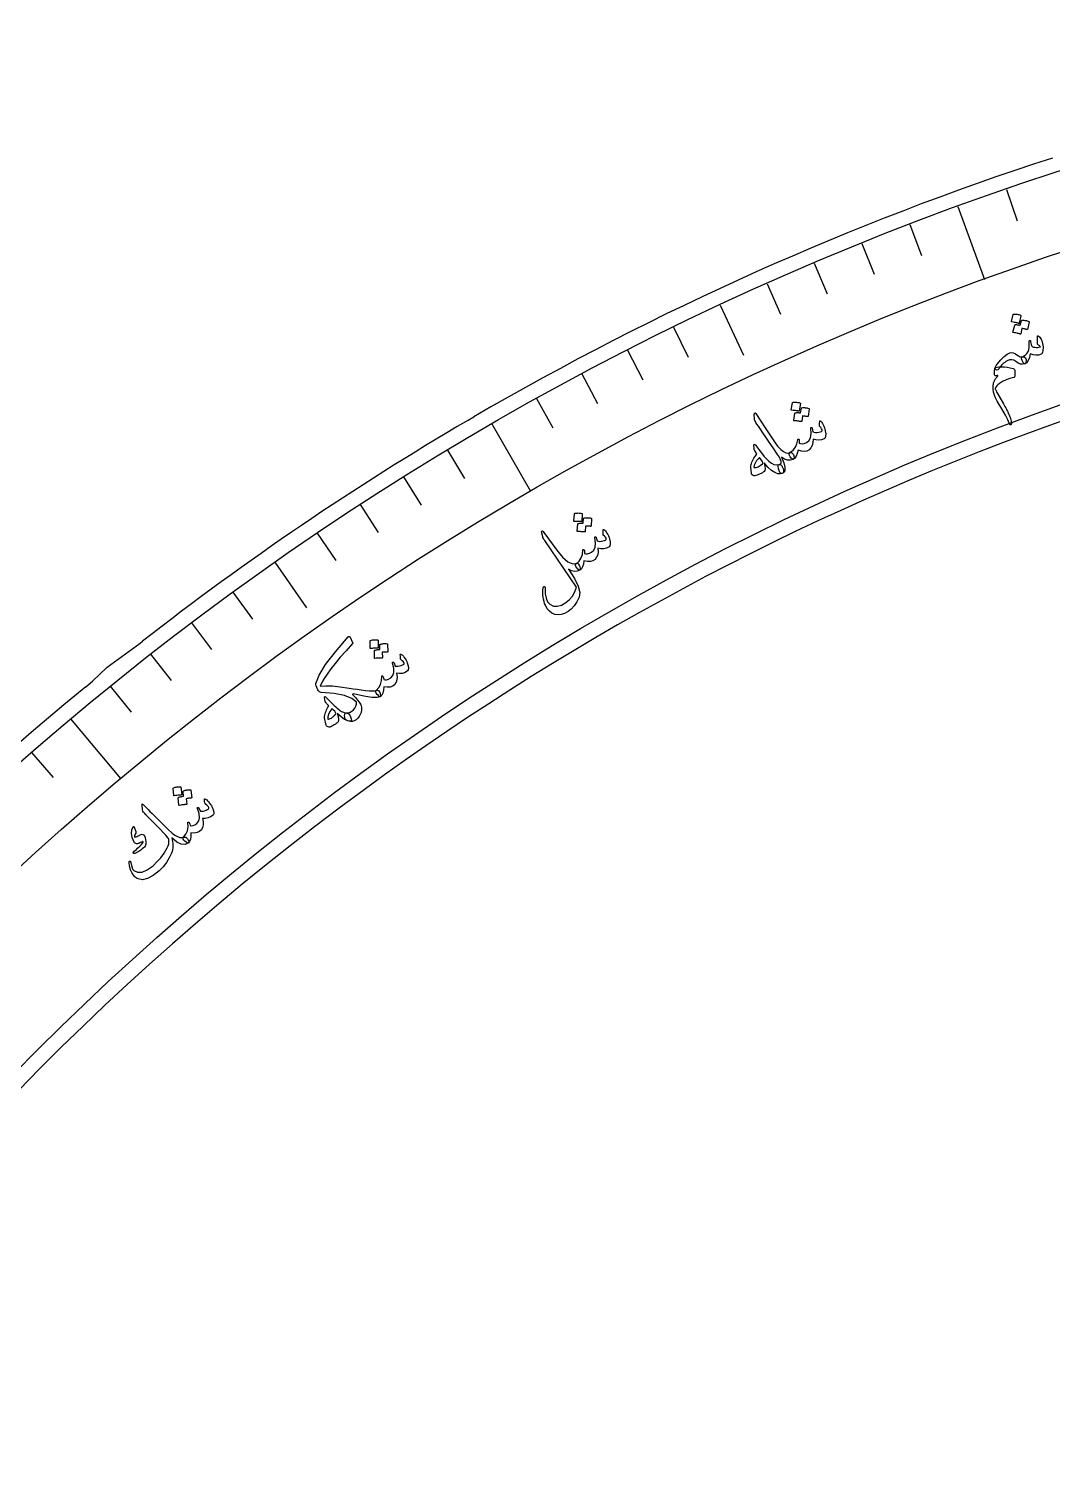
# Model space of a CAD drawing. Header units: millimetres. Extents: x -86 to 86, y -85 to 109.
# Drawn here: x -55.56 to -26.22, y 43.62 to 84.57 of the extents above; entities that cross this region are included whole.
import ezdxf

# ---------------------------------------------------------------- set-up
doc = ezdxf.new("R2010")
doc.units = ezdxf.units.MM
for name, color, linetype in [('CUT_INNER', 6, 'Continuous'), ('CUT_OUTER', 1, 'Continuous'), ('ENGRAVE', 7, 'Continuous'), ('ENGRAVE_FINE', 8, 'Continuous'), ('TEXT', 5, 'Continuous')]:
    doc.layers.add(name, color=color, linetype=linetype)

msp = doc.modelspace()

# ---------------------------------------------------------------- linework, layer by layer
at = {"layer": 'CUT_INNER'}
for centre, radius, start, end in [((0, 0), 77.775, 126.210938, 87.539062), ((-0.002, 0.0038), 77.7708, 92.264569, 126.211408)]:
    msp.add_arc(centre, radius, start, end, dxfattribs=at)
at = {"layer": 'CUT_OUTER'}
for points in [[(-42.9693, 73.3388), (-42.9643, 73.3427)], [(-42.9577, 73.3456), (-42.8008, 73.4377)], [(-53.9234, 65.7059), (-53.7322, 65.8619), (-53.3182, 66.2583), (-53.3105, 66.2647), (-52.3675, 66.9523), (-52.2947, 67.0094)]]:
    msp.add_lwpolyline(points, dxfattribs=at)
for centre, radius, start, end in [((-0.0055, 0.0106), 84.9881, 107.962468, 120.234794), ((-0.051, 0.0701), 84.9134, 120.360328, 127.970723), ((-42.9573, 73.3358), 0.00978, 92.27502, 135.36418), ((0, 0), 85, 129.375, 138.164062)]:
    msp.add_arc(centre, radius, start, end, dxfattribs=at)
at = {"layer": 'ENGRAVE'}
for points in [[(-28.9234, 79.4665), (-28.1623, 77.3754)], [(-35.7393, 76.6433), (-35.0676, 75.2027)], [(-42.2833, 73.2367), (-41.1706, 71.3096)], [(-48.5054, 69.2728), (-47.5937, 67.9708)], [(-54.3583, 64.7817), (-52.9279, 63.077)]]:
    msp.add_lwpolyline(points, dxfattribs=at)
for radius in [84.5665, 82.3412, 78.2085]:
    msp.add_circle((0, 0), radius, dxfattribs=at)
at = {"layer": 'ENGRAVE_FINE'}
for points in [[(-27.5322, 79.9592), (-27.2217, 79.0575)], [(-30.3059, 78.9496), (-29.9641, 78.0593)], [(-31.6792, 78.4087), (-31.3219, 77.5244)], [(-33.0428, 77.8439), (-32.6701, 76.966)], [(-34.3963, 77.2553), (-34.0084, 76.3841)], [(-37.0715, 76.0079), (-36.6534, 75.1507)], [(-38.3924, 75.3493), (-37.9594, 74.4996)], [(-39.7016, 74.6678), (-39.2538, 73.8257)], [(-40.9987, 73.9635), (-40.5363, 73.1294)], [(-43.555, 72.4876), (-43.0638, 71.6702)], [(-44.8134, 71.7165), (-44.308, 70.9077)], [(-46.0582, 70.9234), (-45.5388, 70.1236)], [(-47.289, 70.1088), (-46.7557, 69.3182)], [(-49.7069, 68.4157), (-49.1464, 67.6442)], [(-50.8934, 67.5378), (-50.3194, 66.7762)], [(-52.0643, 66.6393), (-51.4772, 65.8878)], [(-53.2194, 65.7205), (-52.6192, 64.9793)], [(-55.4806, 63.8231), (-54.8549, 63.1034)]]:
    msp.add_lwpolyline(points, dxfattribs=at)
at = {"layer": 'TEXT'}
for points in [[(-27.3388, 76.376), (-27.3369, 76.3798), (-27.3336, 76.3829), (-27.3287, 76.3852), (-27.3222, 76.3869), (-27.297, 76.3866), (-27.2721, 76.3853), (-27.2477, 76.3828), (-27.2237, 76.3792), (-27.1999, 76.3744), (-27.1761, 76.3684), (-27.1523, 76.3611), (-27.1286, 76.3525), (-27.1221, 76.3486), (-27.118, 76.3442), (-27.1163, 76.3393), (-27.1169, 76.3339), (-27.1649, 76.1251), (-27.1678, 76.1206), (-27.1727, 76.1185), (-27.1798, 76.1188), (-27.1891, 76.1215), (-27.197, 76.1237), (-27.2095, 76.1268), (-27.2264, 76.1309), (-27.2477, 76.1358), (-27.2739, 76.1416), (-27.305, 76.1481), (-27.3413, 76.1554), (-27.3825, 76.1633), (-27.3883, 76.165), (-27.3917, 76.1675), (-27.3929, 76.1709), (-27.3919, 76.1751)], [(-27.0995, 76.1988), (-27.0977, 76.2026), (-27.0943, 76.2057), (-27.0894, 76.2081), (-27.083, 76.2097), (-27.0578, 76.2094), (-27.033, 76.2079), (-27.0087, 76.2054), (-26.9847, 76.2017), (-26.961, 76.1969), (-26.9373, 76.1908), (-26.9136, 76.1834), (-26.8899, 76.1747), (-26.8848, 76.1713), (-26.8815, 76.167), (-26.8801, 76.1616), (-26.8806, 76.1553), (-26.9286, 75.9467), (-26.9308, 75.9434), (-26.9351, 75.9419), (-26.9417, 75.942), (-26.9505, 75.944), (-26.9563, 75.9454), (-26.9654, 75.9475), (-26.9777, 75.9504), (-26.9934, 75.954), (-27.0122, 75.9581), (-27.0343, 75.9628), (-27.0595, 75.9678), (-27.0879, 75.9733), (-27.1219, 75.8198), (-27.1248, 75.8153), (-27.1297, 75.8132), (-27.1368, 75.8135), (-27.146, 75.8162), (-27.154, 75.8184), (-27.1664, 75.8216), (-27.1832, 75.8256), (-27.2045, 75.8306), (-27.2306, 75.8364), (-27.2616, 75.8429), (-27.2978, 75.8502), (-27.3389, 75.8581), (-27.3436, 75.8602), (-27.3464, 75.863), (-27.3472, 75.8665), (-27.346, 75.8707), (-27.2935, 76.0715), (-27.2916, 76.0753), (-27.2883, 76.0784), (-27.2834, 76.0808), (-27.277, 76.0824), (-27.2592, 76.0823), (-27.2414, 76.0816), (-27.2235, 76.0805), (-27.2057, 76.0789), (-27.188, 76.0767), (-27.1704, 76.0736), (-27.153, 76.0696), (-27.1358, 76.0648)], [(-26.6446, 75.7445), (-26.6439, 75.7548), (-26.6409, 75.7609), (-26.6354, 75.7628), (-26.6275, 75.7606), (-26.5778, 75.7242), (-26.538, 75.6673), (-26.508, 75.5899), (-26.4879, 75.4921), (-26.484, 75.4483), (-26.4834, 75.4061), (-26.4863, 75.3656), (-26.4926, 75.3267), (-26.5018, 75.2912), (-26.5119, 75.2638), (-26.523, 75.2446), (-26.5351, 75.2336), (-26.6109, 75.209), (-26.6888, 75.2031), (-26.7691, 75.2159), (-26.8517, 75.2474), (-26.8735, 75.1369), (-26.9062, 75.0518), (-26.9498, 74.9921), (-27.0044, 74.9578), (-27.0139, 74.9576), (-27.0247, 74.9637), (-27.0369, 74.9759), (-27.0502, 74.9943), (-27.0827, 75.056), (-27.098, 75.1041), (-27.0961, 75.1384), (-27.0769, 75.1591), (-27.0216, 75.1905), (-26.9758, 75.2264), (-26.9394, 75.2667), (-26.9124, 75.3115), (-26.894, 75.3646), (-26.8834, 75.4298), (-26.8804, 75.507), (-26.8852, 75.5963), (-26.8844, 75.6075), (-26.8809, 75.6161), (-26.8746, 75.6223), (-26.8655, 75.626), (-26.8551, 75.6267), (-26.8473, 75.623), (-26.8421, 75.6149), (-26.8394, 75.6025), (-26.8328, 75.5542), (-26.8257, 75.5159), (-26.818, 75.4876), (-26.8098, 75.4692), (-26.7981, 75.4578), (-26.7795, 75.4478), (-26.7538, 75.4394), (-26.7211, 75.4326), (-26.6834, 75.4291), (-26.6447, 75.43), (-26.605, 75.4353), (-26.5644, 75.4451), (-26.5643, 75.4451), (-26.5639, 75.4453), (-26.5632, 75.4455), (-26.5622, 75.4458), (-26.5614, 75.4485), (-26.5627, 75.4526), (-26.566, 75.4582), (-26.5715, 75.4652), (-26.5803, 75.4741), (-26.5936, 75.4852), (-26.6115, 75.4984), (-26.634, 75.5138), (-26.638, 75.5167), (-26.6408, 75.5208), (-26.6426, 75.5263), (-26.6433, 75.5332)], [(-27.4375, 75.2762), (-27.3937, 75.2822), (-27.3404, 75.2717), (-27.2777, 75.2446), (-27.2055, 75.2011), (-27.1681, 75.1787), (-27.1354, 75.1639), (-27.1072, 75.1565), (-27.0836, 75.1566), (-27.0269, 75.1553), (-26.9897, 75.1285), (-26.9721, 75.0764), (-26.974, 74.999), (-26.9777, 74.9844), (-26.9851, 74.9723), (-26.9962, 74.9626), (-27.0111, 74.9554), (-27.0684, 74.9448), (-27.1291, 74.9532), (-27.1932, 74.9805), (-27.2609, 75.0268), (-27.32, 75.0633), (-27.3823, 75.0781), (-27.4478, 75.0711), (-27.5163, 75.0423), (-27.5503, 75.0223), (-27.5827, 75.0002), (-27.6136, 74.9762), (-27.6429, 74.9502), (-27.6704, 74.9223), (-27.6958, 74.8926), (-27.7192, 74.8612), (-27.7404, 74.828), (-27.7607, 74.8018), (-27.7817, 74.786), (-27.8034, 74.7808), (-27.8259, 74.7861), (-27.8467, 74.7975), (-27.8605, 74.8094), (-27.8671, 74.8216), (-27.8666, 74.8343), (-27.8594, 74.8519), (-27.845, 74.8766), (-27.8235, 74.9084), (-27.7948, 74.9473), (-27.6948, 75.0707), (-27.6018, 75.1667), (-27.516, 75.2352), (-27.4375, 75.2762)], [(-27.875, 74.6536), (-27.8749, 74.726), (-27.8722, 74.7815), (-27.867, 74.8202), (-27.8594, 74.8421), (-27.8399, 74.8557), (-27.803, 74.8656), (-27.7486, 74.8718), (-27.6768, 74.8743), (-27.5927, 74.8718), (-27.5091, 74.8627), (-27.426, 74.847), (-27.3434, 74.8246), (-27.3212, 74.8147), (-27.3052, 74.7994), (-27.2954, 74.7786), (-27.2918, 74.7524), (-27.2904, 74.7254), (-27.2895, 74.7013), (-27.2891, 74.6803), (-27.2891, 74.6623), (-27.2893, 74.6475), (-27.2895, 74.6361), (-27.2898, 74.6283), (-27.2901, 74.6239), (-27.293, 74.6031), (-27.2986, 74.5872), (-27.3071, 74.5764), (-27.3183, 74.5706), (-27.4371, 74.5388), (-27.5455, 74.499), (-27.6434, 74.4511), (-27.7308, 74.3953), (-27.7762, 74.36), (-27.8129, 74.3241), (-27.8409, 74.2876), (-27.8601, 74.2505), (-27.8589, 74.245), (-27.8553, 74.2361), (-27.8496, 74.2237), (-27.8416, 74.2079), (-27.8314, 74.1887), (-27.819, 74.166), (-27.8043, 74.1398), (-27.7874, 74.1102), (-27.6207, 73.8122), (-27.5969, 73.7707), (-27.5748, 73.7319), (-27.5545, 73.6958), (-27.536, 73.6624), (-27.5195, 73.6317), (-27.5051, 73.6038), (-27.4929, 73.5788), (-27.4828, 73.5566), (-27.4464, 73.4695), (-27.4192, 73.3882), (-27.4014, 73.3125), (-27.3927, 73.2426), (-27.3944, 73.2288), (-27.3985, 73.2183), (-27.405, 73.2109), (-27.414, 73.2067), (-27.4276, 73.2069), (-27.4396, 73.2156), (-27.4498, 73.2328), (-27.4582, 73.2587), (-27.4944, 73.3535), (-27.5626, 73.4906), (-27.6628, 73.6699), (-27.7954, 73.8913), (-27.8423, 73.9798), (-27.8772, 74.0638), (-27.9001, 74.1434), (-27.911, 74.2187), (-27.9126, 74.2539), (-27.913, 74.2875), (-27.9121, 74.3195), (-27.91, 74.3499), (-27.9066, 74.3785), (-27.9018, 74.4053), (-27.8957, 74.4302), (-27.8883, 74.4532), (-27.8784, 74.4755), (-27.8673, 74.4972), (-27.8549, 74.5185), (-27.8412, 74.5394), (-27.8263, 74.5598), (-27.8106, 74.5799), (-27.794, 74.5998), (-27.7764, 74.6193), (-27.7782, 74.6199), (-27.7806, 74.6203), (-27.7835, 74.6205), (-27.787, 74.6205), (-27.791, 74.6202), (-27.7955, 74.6198), (-27.8007, 74.6192), (-27.8063, 74.6183), (-27.8116, 74.6188), (-27.817, 74.6191), (-27.8225, 74.6192), (-27.8281, 74.6191), (-27.8338, 74.619), (-27.8396, 74.6189), (-27.8457, 74.6189), (-27.852, 74.6191), (-27.8622, 74.6218), (-27.8694, 74.6284), (-27.8737, 74.639), (-27.875, 74.6536)], [(-33.6654, 73.8453), (-33.6639, 73.8492), (-33.6608, 73.8526), (-33.6561, 73.8554), (-33.6498, 73.8576), (-33.6246, 73.8594), (-33.5997, 73.8601), (-33.5752, 73.8597), (-33.5509, 73.8582), (-33.5268, 73.8554), (-33.5026, 73.8514), (-33.4783, 73.8461), (-33.4539, 73.8395), (-33.4472, 73.8362), (-33.4427, 73.8322), (-33.4406, 73.8275), (-33.4407, 73.822), (-33.471, 73.6099), (-33.4735, 73.6051), (-33.4783, 73.6026), (-33.4854, 73.6023), (-33.4949, 73.6042), (-33.503, 73.6058), (-33.5156, 73.6079), (-33.5328, 73.6105), (-33.5545, 73.6136), (-33.5811, 73.6172), (-33.6127, 73.6211), (-33.6494, 73.6252), (-33.6912, 73.6296), (-33.697, 73.6309), (-33.7007, 73.6331), (-33.7022, 73.6364), (-33.7015, 73.6406)], [(-34.0707, 71.9662), (-34.0777, 72.0086), (-34.0772, 72.0408), (-34.0692, 72.0626), (-34.0537, 72.0742), (-34.0295, 72.0835), (-34.0112, 72.0936), (-33.9989, 72.1045), (-33.9925, 72.1162), (-33.9914, 72.1576), (-34.0076, 72.2122), (-34.0412, 72.28), (-34.0921, 72.361), (-34.2183, 72.5469), (-34.3306, 72.7124), (-34.4289, 72.8576), (-34.5133, 72.9824), (-34.5838, 73.0867), (-34.6405, 73.1707), (-34.6835, 73.2342), (-34.7126, 73.2773), (-34.7305, 73.3065), (-34.7437, 73.3316), (-34.7523, 73.3527), (-34.7564, 73.3696), (-34.7613, 73.5041), (-34.7549, 73.5385), (-34.7456, 73.5555), (-34.7335, 73.5552), (-34.7184, 73.5375), (-34.5765, 73.3162), (-34.4496, 73.1212), (-34.3376, 72.9525), (-34.2404, 72.8101), (-34.1582, 72.6939), (-34.0912, 72.6034), (-34.0394, 72.5389), (-34.0027, 72.5002), (-33.9275, 72.4436), (-33.8578, 72.4105), (-33.7937, 72.4011), (-33.7351, 72.4153), (-33.7165, 72.4196), (-33.6972, 72.4153), (-33.6772, 72.4025), (-33.6565, 72.3812), (-33.6411, 72.3596), (-33.6299, 72.3365), (-33.6228, 72.3118), (-33.6198, 72.2855), (-33.6211, 72.2619), (-33.6257, 72.2434), (-33.6336, 72.2299), (-33.6448, 72.2214), (-33.7255, 72.1979), (-33.8089, 72.2012), (-33.8952, 72.2313), (-33.9844, 72.2882), (-33.9137, 72.1241), (-33.8818, 71.9936), (-33.8888, 71.8967), (-33.9347, 71.8333), (-33.9498, 71.8239), (-33.964, 71.8181), (-33.9774, 71.8161), (-33.9899, 71.8177), (-34.004, 71.8237), (-34.0168, 71.8346), (-34.0283, 71.8503), (-34.0386, 71.871), (-34.0431, 71.8832), (-34.0475, 71.8953), (-34.0519, 71.9073), (-34.0562, 71.9192), (-34.0603, 71.9309), (-34.0641, 71.9427), (-34.0675, 71.9545), (-34.0707, 71.9662)], [(-32.8814, 73.3153), (-32.8781, 73.3207), (-32.872, 73.3221), (-32.8632, 73.3196), (-32.8516, 73.313), (-32.8365, 73.3), (-32.8201, 73.279), (-32.8024, 73.2501), (-32.7835, 73.2133), (-32.7636, 73.1708), (-32.7472, 73.128), (-32.7343, 73.0849), (-32.7248, 73.0416), (-32.7144, 72.9538), (-32.7163, 72.8865), (-32.7307, 72.8397), (-32.7575, 72.8133), (-32.8355, 72.7835), (-32.9148, 72.7716), (-32.9955, 72.7777), (-33.0775, 72.8017), (-33.0816, 72.7033), (-33.1012, 72.6191), (-33.1363, 72.5491), (-33.1868, 72.4932), (-33.25, 72.457), (-33.3245, 72.443), (-33.4102, 72.4513), (-33.5073, 72.4818), (-33.5299, 72.3854), (-33.5607, 72.3097), (-33.5997, 72.2547), (-33.6469, 72.2204), (-33.6601, 72.2215), (-33.6783, 72.2346), (-33.7015, 72.2599), (-33.7297, 72.2972), (-33.752, 72.3366), (-33.7607, 72.3693), (-33.7558, 72.3952), (-33.7373, 72.4143), (-33.6486, 72.483), (-33.582, 72.567), (-33.5375, 72.6667), (-33.5151, 72.7819), (-33.5139, 72.7882), (-33.5118, 72.7932), (-33.5088, 72.797), (-33.5049, 72.7996), (-33.4995, 72.8015), (-33.4942, 72.802), (-33.4889, 72.8011), (-33.4837, 72.799), (-33.4763, 72.7883), (-33.472, 72.7664), (-33.4706, 72.7333), (-33.4723, 72.689), (-33.4357, 72.6723), (-33.3893, 72.669), (-33.333, 72.679), (-33.2668, 72.7023), (-33.1953, 72.7551), (-33.1507, 72.8408), (-33.1331, 72.9597), (-33.1424, 73.1116), (-33.143, 73.1193), (-33.1422, 73.1254), (-33.1399, 73.1298), (-33.1363, 73.1326), (-33.1299, 73.1349), (-33.1239, 73.1356), (-33.1182, 73.1349), (-33.1128, 73.1328), (-33.1077, 73.1286), (-33.1036, 73.1239), (-33.1006, 73.1188), (-33.0987, 73.1131), (-33.0792, 73.0123), (-33.0437, 73.0013), (-33.0043, 72.9954), (-32.961, 72.9944), (-32.9137, 72.9984), (-32.8699, 73.0069), (-32.8387, 73.0185), (-32.8204, 73.0331), (-32.8148, 73.0508), (-32.8198, 73.0716), (-32.8341, 73.0981), (-32.8578, 73.1301), (-32.8909, 73.1678), (-32.8941, 73.1811), (-32.8936, 73.2102), (-32.8894, 73.2549), (-32.8814, 73.3153)], [(-33.412, 73.6889), (-33.4105, 73.6928), (-33.4074, 73.6962), (-33.4028, 73.6989), (-33.3965, 73.7011), (-33.3714, 73.7029), (-33.3465, 73.7035), (-33.322, 73.703), (-33.2978, 73.7014), (-33.2738, 73.6986), (-33.2496, 73.6945), (-33.2254, 73.6891), (-33.2011, 73.6825), (-33.1957, 73.6795), (-33.192, 73.6755), (-33.1902, 73.6703), (-33.1901, 73.6639), (-33.2206, 73.452), (-33.2225, 73.4485), (-33.2267, 73.4466), (-33.2332, 73.4462), (-33.2421, 73.4474), (-33.2481, 73.4483), (-33.2573, 73.4497), (-33.2698, 73.4515), (-33.2857, 73.4538), (-33.3049, 73.4564), (-33.3272, 73.4591), (-33.3528, 73.462), (-33.3816, 73.4651), (-33.4026, 73.3093), (-33.4051, 73.3046), (-33.4099, 73.3021), (-33.417, 73.3018), (-33.4264, 73.3037), (-33.4345, 73.3052), (-33.4471, 73.3073), (-33.4642, 73.3099), (-33.4859, 73.3131), (-33.5123, 73.3167), (-33.5439, 73.3206), (-33.5805, 73.3247), (-33.6222, 73.3292), (-33.627, 73.3309), (-33.63, 73.3334), (-33.6311, 73.3368), (-33.6303, 73.3411), (-33.5947, 73.5457), (-33.5932, 73.5496), (-33.5901, 73.553), (-33.5855, 73.5557), (-33.5792, 73.5579), (-33.5615, 73.5593), (-33.5436, 73.5601), (-33.5258, 73.5605), (-33.5079, 73.5604), (-33.49, 73.5597), (-33.4722, 73.5581), (-33.4545, 73.5556), (-33.4369, 73.5522)], [(-34.3455, 72.17), (-34.2718, 72.1094), (-34.1986, 72.0733), (-34.1259, 72.0616), (-34.0537, 72.0742), (-34.0335, 72.0768), (-34.0136, 72.0708), (-33.9937, 72.0562), (-33.9741, 72.0329), (-33.9656, 72.0197), (-33.9575, 72.0059), (-33.9498, 71.9917), (-33.9425, 71.9769), (-33.9359, 71.9616), (-33.9304, 71.9458), (-33.926, 71.9295), (-33.9226, 71.9126), (-33.9189, 71.8841), (-33.9194, 71.8616), (-33.9239, 71.845), (-33.9326, 71.8343), (-33.9681, 71.8175), (-34.0054, 71.8078), (-34.0444, 71.8051), (-34.0851, 71.8094), (-34.1761, 71.8434), (-34.271, 71.906), (-34.3699, 71.9972), (-34.4728, 72.1172), (-34.4547, 72.0257), (-34.45, 71.9542), (-34.4587, 71.9025), (-34.4809, 71.8708), (-34.4959, 71.86), (-34.5121, 71.8492), (-34.5295, 71.8385), (-34.5482, 71.8279), (-34.5681, 71.8174), (-34.5895, 71.8067), (-34.6123, 71.7961), (-34.6366, 71.7853), (-34.6819, 71.7671), (-34.7179, 71.7553), (-34.7446, 71.75), (-34.7619, 71.7512), (-34.7952, 71.7631), (-34.8199, 71.7799), (-34.8361, 71.8014), (-34.8438, 71.8277), (-34.8535, 71.9168), (-34.8584, 71.9871), (-34.8584, 72.0385), (-34.8536, 72.0712), (-34.8427, 72.1066), (-34.8288, 72.1426), (-34.8119, 72.1795), (-34.7921, 72.2171), (-34.7693, 72.2554), (-34.7435, 72.2945), (-34.7148, 72.3344), (-34.6831, 72.375), (-34.7371, 72.4545), (-34.743, 72.4644), (-34.7485, 72.4735), (-34.7534, 72.4818), (-34.7578, 72.4894), (-34.7614, 72.4964), (-34.7639, 72.5029), (-34.7654, 72.509), (-34.7659, 72.5145), (-34.7711, 72.6359), (-34.7687, 72.6535), (-34.7594, 72.6573), (-34.7432, 72.6473), (-34.7201, 72.6234), (-34.6724, 72.5557), (-34.6248, 72.4911), (-34.5773, 72.4299), (-34.5299, 72.3718), (-34.4828, 72.3169), (-34.4364, 72.2649), (-34.3907, 72.216), (-34.3455, 72.17)], [(-34.6082, 72.2737), (-34.6213, 72.2619), (-34.6347, 72.2492), (-34.6483, 72.2357), (-34.6623, 72.2215), (-34.6761, 72.2061), (-34.6896, 72.1892), (-34.7027, 72.1709), (-34.7154, 72.1511), (-34.7278, 72.1315), (-34.7386, 72.1116), (-34.748, 72.0914), (-34.7559, 72.0709), (-34.7622, 72.0502), (-34.7668, 72.0293), (-34.7697, 72.0083), (-34.7708, 71.9872), (-34.7114, 71.9886), (-34.6509, 72.0074), (-34.5892, 72.0435), (-34.5262, 72.0969), (-34.5187, 72.1102), (-34.5169, 72.127), (-34.5208, 72.1474), (-34.5303, 72.1714)], [(-39.9178, 70.6615), (-39.9166, 70.6656), (-39.9138, 70.6692), (-39.9094, 70.6724), (-39.9033, 70.6752), (-39.8784, 70.6792), (-39.8536, 70.682), (-39.8291, 70.6837), (-39.8048, 70.6843), (-39.7806, 70.6836), (-39.7561, 70.6817), (-39.7314, 70.6785), (-39.7066, 70.6741), (-39.6996, 70.6714), (-39.6948, 70.6678), (-39.6922, 70.6632), (-39.6919, 70.6578), (-39.7038, 70.4438), (-39.7059, 70.4389), (-39.7104, 70.436), (-39.7175, 70.4351), (-39.7271, 70.4361), (-39.7353, 70.437), (-39.7481, 70.438), (-39.7654, 70.4391), (-39.7873, 70.4404), (-39.8141, 70.4416), (-39.8459, 70.4427), (-39.8828, 70.4437), (-39.9248, 70.4445), (-39.9308, 70.4452), (-39.9346, 70.4471), (-39.9364, 70.4502), (-39.9361, 70.4545)], [(-39.6518, 70.5276), (-39.6507, 70.5317), (-39.6479, 70.5353), (-39.6435, 70.5384), (-39.6374, 70.5412), (-39.6125, 70.5451), (-39.5879, 70.5479), (-39.5634, 70.5495), (-39.5392, 70.55), (-39.5149, 70.5492), (-39.4905, 70.5472), (-39.4659, 70.544), (-39.4412, 70.5394), (-39.4355, 70.537), (-39.4315, 70.5333), (-39.4292, 70.5282), (-39.4286, 70.5219), (-39.4406, 70.3081), (-39.4422, 70.3045), (-39.4463, 70.3023), (-39.4528, 70.3013), (-39.4617, 70.3017), (-39.4677, 70.3021), (-39.477, 70.3027), (-39.4897, 70.3034), (-39.5057, 70.3043), (-39.525, 70.3052), (-39.5475, 70.306), (-39.5732, 70.3067), (-39.6022, 70.3073), (-39.6097, 70.1502), (-39.6117, 70.1453), (-39.6163, 70.1424), (-39.6233, 70.1415), (-39.6329, 70.1426), (-39.6411, 70.1435), (-39.6538, 70.1444), (-39.6711, 70.1456), (-39.693, 70.1469), (-39.7196, 70.1482), (-39.7514, 70.1493), (-39.7882, 70.1503), (-39.8301, 70.1511), (-39.8351, 70.1524), (-39.8383, 70.1547), (-39.8397, 70.158), (-39.8392, 70.1623), (-39.8215, 70.3691), (-39.8203, 70.3732), (-39.8176, 70.3768), (-39.8132, 70.38), (-39.8071, 70.3827), (-39.7895, 70.3856), (-39.7719, 70.388), (-39.7541, 70.3899), (-39.7362, 70.3914), (-39.7184, 70.3922), (-39.7005, 70.3921), (-39.6827, 70.3912), (-39.6649, 70.3893)], [(-40.4242, 69.6154), (-40.2591, 69.4157), (-40.1038, 69.2872), (-39.9582, 69.23), (-39.822, 69.244), (-39.8092, 69.2377), (-39.795, 69.2184), (-39.7795, 69.1861), (-39.7628, 69.1409), (-39.751, 69.1045), (-39.7461, 69.0765), (-39.7481, 69.0568), (-39.757, 69.0455), (-39.8328, 69.0155), (-39.9129, 69.0105), (-39.9972, 69.0303), (-40.0858, 69.0751), (-39.9168, 68.809), (-39.8098, 68.5866), (-39.7644, 68.4082), (-39.7806, 68.2736), (-39.8493, 68.1346), (-39.9249, 68.0192), (-40.0073, 67.9274), (-40.0968, 67.8593), (-40.1959, 67.8077), (-40.2922, 67.7773), (-40.386, 67.7681), (-40.4771, 67.78), (-40.5615, 67.8129), (-40.635, 67.867), (-40.6976, 67.942), (-40.7492, 68.0383), (-40.7702, 68.0935), (-40.7876, 68.151), (-40.8012, 68.2107), (-40.8112, 68.2727), (-40.8173, 68.3368), (-40.8195, 68.4034), (-40.8176, 68.4723), (-40.8118, 68.5436), (-40.8096, 68.5521), (-40.8061, 68.5594), (-40.8011, 68.5655), (-40.7947, 68.5704), (-40.7885, 68.573), (-40.7822, 68.5736), (-40.7757, 68.5723), (-40.7691, 68.569), (-40.7633, 68.5636), (-40.7593, 68.5561), (-40.7572, 68.5465), (-40.7569, 68.5347), (-40.7545, 68.3721), (-40.7305, 68.2399), (-40.685, 68.1381), (-40.6182, 68.0667), (-40.5188, 68.0185), (-40.4091, 68.0107), (-40.289, 68.0431), (-40.1583, 68.1156), (-40.0551, 68.2011), (-39.9704, 68.3032), (-39.904, 68.4218), (-39.8559, 68.5571), (-40.7679, 69.8966), (-40.7896, 69.9287), (-40.8065, 69.9567), (-40.8185, 69.9807), (-40.8258, 70.0005), (-40.8581, 70.1468), (-40.8491, 70.1661), (-40.8352, 70.1697), (-40.8163, 70.1577), (-40.7925, 70.1299)], [(-39.0909, 70.2013), (-39.0881, 70.207), (-39.0822, 70.2089), (-39.0732, 70.2071), (-39.0611, 70.2016), (-39.0448, 70.1899), (-39.0267, 70.1704), (-39.0066, 70.1431), (-38.9846, 70.1081), (-38.9611, 70.0675), (-38.9411, 70.0262), (-38.9245, 69.9845), (-38.9113, 69.9422), (-38.8933, 69.8556), (-38.8895, 69.7883), (-38.8997, 69.7404), (-38.9241, 69.7118), (-38.9993, 69.6754), (-39.0773, 69.6568), (-39.1581, 69.6558), (-39.2419, 69.6726), (-39.2376, 69.5743), (-39.2498, 69.4887), (-39.2787, 69.4159), (-39.3242, 69.3558), (-39.3841, 69.3143), (-39.4571, 69.294), (-39.5432, 69.2948), (-39.6425, 69.3168), (-39.6567, 69.2188), (-39.6808, 69.1407), (-39.7149, 69.0826), (-39.759, 69.0443), (-39.7723, 69.0443), (-39.7916, 69.0558), (-39.8168, 69.0789), (-39.8482, 69.1137), (-39.8738, 69.1511), (-39.8853, 69.1829), (-39.8826, 69.2091), (-39.8658, 69.2298), (-39.7834, 69.3058), (-39.7243, 69.3953), (-39.6886, 69.4984), (-39.6762, 69.6151), (-39.6755, 69.6215), (-39.6739, 69.6267), (-39.6712, 69.6308), (-39.6676, 69.6337), (-39.6624, 69.636), (-39.6571, 69.6369), (-39.6518, 69.6365), (-39.6464, 69.6348), (-39.6381, 69.6248), (-39.6319, 69.6034), (-39.6277, 69.5706), (-39.6255, 69.5263), (-39.5877, 69.5128), (-39.5411, 69.5135), (-39.4859, 69.5283), (-39.422, 69.5572), (-39.3552, 69.616), (-39.3183, 69.7053), (-39.311, 69.8252), (-39.3334, 69.9758), (-39.3346, 69.9834), (-39.3343, 69.9896), (-39.3325, 69.9942), (-39.3291, 69.9973), (-39.323, 70), (-39.317, 70.0013), (-39.3113, 70.0011), (-39.3057, 69.9995), (-39.3002, 69.9958), (-39.2958, 69.9914), (-39.2923, 69.9866), (-39.2899, 69.9811), (-39.2618, 69.8824), (-39.2255, 69.8745), (-39.1857, 69.8719), (-39.1425, 69.8747), (-39.0958, 69.8828), (-39.0528, 69.8951), (-39.0228, 69.9093), (-39.0058, 69.9254), (-39.0018, 69.9435), (-39.0085, 69.9638), (-39.0251, 69.989), (-39.0515, 70.0188), (-39.0876, 70.0535), (-39.092, 70.0665), (-39.094, 70.0955), (-39.0937, 70.1404), (-39.0909, 70.2013)], [(-46.3938, 67.1417), (-46.3879, 67.1452), (-46.3823, 67.1474), (-46.3769, 67.1484), (-46.3718, 67.1482), (-46.3644, 67.1463), (-46.3575, 67.1414), (-46.3513, 67.1337), (-46.3456, 67.123), (-46.2742, 66.9729), (-46.2718, 66.9654), (-46.2719, 66.9579), (-46.2746, 66.9504), (-46.2799, 66.9429), (-46.463, 66.7387), (-46.6264, 66.549), (-46.7705, 66.3739), (-46.8952, 66.2136), (-47.0007, 66.0681), (-47.087, 65.9379), (-47.1542, 65.8228), (-47.2024, 65.7229), (-47.0448, 65.7348), (-46.8532, 65.7294), (-46.6277, 65.7066), (-46.3685, 65.6659), (-46.261, 65.6485), (-46.1477, 65.6318), (-46.0285, 65.6158), (-45.9035, 65.6005), (-45.7886, 65.5889), (-45.6996, 65.5842), (-45.6364, 65.5863), (-45.5991, 65.5955), (-45.5598, 65.6032), (-45.5258, 65.5856), (-45.4973, 65.5424), (-45.4742, 65.4738), (-45.4703, 65.4537), (-45.4695, 65.438), (-45.4717, 65.4267), (-45.477, 65.4198), (-45.5668, 65.396), (-45.7258, 65.4013), (-45.9543, 65.4354), (-46.2525, 65.4976), (-46.2666, 65.4961), (-46.2747, 65.4928), (-46.2767, 65.4876), (-46.2725, 65.4805), (-46.1954, 65.3986), (-46.1321, 65.325), (-46.0828, 65.2598), (-46.0474, 65.203), (-46.0327, 65.1604), (-46.0234, 65.1188), (-46.0195, 65.0781), (-46.0209, 65.0383), (-46.0326, 64.9698), (-46.0537, 64.908), (-46.0843, 64.8529), (-46.1243, 64.8046), (-46.1758, 64.7595), (-46.2279, 64.7293), (-46.2808, 64.7137), (-46.3345, 64.7129), (-46.4005, 64.7262), (-46.45, 64.7493), (-46.4831, 64.7825), (-46.4996, 64.8256), (-46.5046, 64.8803), (-46.4971, 64.9196), (-46.4772, 64.9437), (-46.4449, 64.9526), (-46.3923, 64.96), (-46.3425, 64.9783), (-46.2952, 65.0074), (-46.2506, 65.0473), (-46.2123, 65.0949), (-46.1841, 65.147), (-46.1659, 65.2036), (-46.1578, 65.2647), (-46.295, 65.3687), (-46.5094, 65.4503), (-46.8012, 65.5089), (-47.1709, 65.5435), (-47.2011, 65.5494), (-47.2274, 65.5636), (-47.2498, 65.5862), (-47.2681, 65.6171), (-47.2984, 65.6817), (-47.3189, 65.7328), (-47.3297, 65.7704), (-47.3308, 65.7946), (-47.2333, 66.038), (-47.0462, 66.3433), (-46.7684, 66.7095), (-46.3984, 67.1356), (-46.3975, 67.1363), (-46.3968, 67.137), (-46.3964, 67.1378), (-46.3961, 67.1386), (-46.3958, 67.1394), (-46.3953, 67.1402), (-46.3947, 67.141), (-46.3938, 67.1417)], [(-45.7704, 67.019), (-45.7696, 67.0232), (-45.7671, 67.027), (-45.763, 67.0306), (-45.7572, 67.0338), (-45.7327, 67.0399), (-45.7083, 67.0449), (-45.684, 67.0487), (-45.6598, 67.0513), (-45.6356, 67.0527), (-45.6111, 67.0528), (-45.5862, 67.0518), (-45.5611, 67.0494), (-45.5539, 67.0474), (-45.5488, 67.0442), (-45.5459, 67.0399), (-45.5451, 67.0344), (-45.5388, 66.8202), (-45.5404, 66.8151), (-45.5447, 66.8119), (-45.5517, 66.8104), (-45.5613, 66.8106), (-45.5695, 66.8108), (-45.5823, 66.8106), (-45.5997, 66.8103), (-45.6217, 66.8097), (-45.6484, 66.8087), (-45.6802, 66.8071), (-45.7171, 66.8049), (-45.7591, 66.8021), (-45.765, 66.8024), (-45.769, 66.804), (-45.7711, 66.8069), (-45.7711, 66.8112)], [(-45.4941, 66.9081), (-45.4933, 66.9123), (-45.4908, 66.9161), (-45.4867, 66.9196), (-45.4809, 66.9229), (-45.4564, 66.9289), (-45.4321, 66.9338), (-45.4078, 66.9375), (-45.3837, 66.94), (-45.3595, 66.9413), (-45.335, 66.9414), (-45.3103, 66.9402), (-45.2852, 66.9378), (-45.2793, 66.9358), (-45.2751, 66.9325), (-45.2723, 66.9277), (-45.2712, 66.9214), (-45.265, 66.7074), (-45.2663, 66.7037), (-45.2701, 66.701), (-45.2765, 66.6996), (-45.2855, 66.6992), (-45.2915, 66.6991), (-45.3008, 66.6989), (-45.3135, 66.6985), (-45.3296, 66.6981), (-45.3489, 66.6973), (-45.3714, 66.6962), (-45.397, 66.6947), (-45.4259, 66.6929), (-45.4201, 66.5357), (-45.4217, 66.5307), (-45.426, 66.5274), (-45.4329, 66.5259), (-45.4425, 66.5262), (-45.4508, 66.5263), (-45.4635, 66.5262), (-45.4809, 66.5259), (-45.5028, 66.5253), (-45.5294, 66.5243), (-45.5612, 66.5228), (-45.5979, 66.5206), (-45.6398, 66.5179), (-45.6449, 66.5187), (-45.6483, 66.5207), (-45.6499, 66.5239), (-45.6498, 66.5283), (-45.6497, 66.7359), (-45.6489, 66.74), (-45.6464, 66.7438), (-45.6423, 66.7474), (-45.6365, 66.7506), (-45.6192, 66.755), (-45.6018, 66.7588), (-45.5843, 66.7623), (-45.5666, 66.7653), (-45.5489, 66.7676), (-45.5311, 66.769), (-45.5132, 66.7696), (-45.4953, 66.7693)], [(-44.9075, 66.6306), (-44.9052, 66.6365), (-44.8995, 66.6389), (-44.8903, 66.6379), (-44.8778, 66.6334), (-44.8606, 66.6231), (-44.8409, 66.6053), (-44.8185, 66.5798), (-44.7936, 66.5468), (-44.7668, 66.5083), (-44.7433, 66.4689), (-44.7233, 66.4287), (-44.7065, 66.3876), (-44.6813, 66.3029), (-44.6717, 66.2362), (-44.6779, 66.1876), (-44.6998, 66.1571), (-44.7716, 66.1144), (-44.8477, 66.0892), (-44.9282, 66.0814), (-45.0131, 66.091), (-45.0004, 65.9934), (-45.0053, 65.9071), (-45.0279, 65.8321), (-45.0682, 65.7684), (-45.1243, 65.7219), (-45.1953, 65.6955), (-45.2812, 65.689), (-45.382, 65.7025), (-45.3878, 65.6036), (-45.4053, 65.5238), (-45.4343, 65.463), (-45.475, 65.4211), (-45.4882, 65.4199), (-45.5084, 65.4298), (-45.5356, 65.4507), (-45.5697, 65.4827), (-45.5984, 65.5177), (-45.6126, 65.5484), (-45.6122, 65.5748), (-45.5971, 65.5968), (-45.5215, 65.6796), (-45.4702, 65.7738), (-45.4433, 65.8795), (-45.4409, 65.9969), (-45.4408, 66.0033), (-45.4396, 66.0086), (-45.4373, 66.0129), (-45.4339, 66.0161), (-45.4289, 66.0188), (-45.4238, 66.0202), (-45.4184, 66.0203), (-45.4129, 66.0191), (-45.4038, 66.0098), (-45.3958, 65.989), (-45.3888, 65.9566), (-45.3829, 65.9127), (-45.344, 65.9025), (-45.2977, 65.9071), (-45.2439, 65.9265), (-45.1827, 65.9608), (-45.1212, 66.025), (-45.0919, 66.1171), (-45.0949, 66.2372), (-45.13, 66.3853), (-45.1318, 66.3928), (-45.1321, 66.399), (-45.1306, 66.4037), (-45.1275, 66.4071), (-45.1216, 66.4104), (-45.1158, 66.4122), (-45.1101, 66.4125), (-45.1044, 66.4113), (-45.0986, 66.408), (-45.0938, 66.4041), (-45.09, 66.3995), (-45.0871, 66.3943), (-45.0507, 66.2983), (-45.0139, 66.2935), (-44.974, 66.2944), (-44.9312, 66.3008), (-44.8853, 66.3128), (-44.8435, 66.3287), (-44.8149, 66.3454), (-44.7993, 66.3629), (-44.7968, 66.3813), (-44.8053, 66.401), (-44.8239, 66.4246), (-44.8527, 66.4522), (-44.8917, 66.4836), (-44.8971, 66.4962), (-44.9016, 66.5249), (-44.9051, 66.5697), (-44.9075, 66.6306)], [(-46.4416, 64.952), (-46.4106, 64.9451), (-46.3823, 64.925), (-46.3565, 64.8918), (-46.3333, 64.8453), (-46.3138, 64.7886), (-46.3072, 64.7478), (-46.3135, 64.7231), (-46.3326, 64.7143), (-46.413, 64.7264), (-46.5039, 64.7677), (-46.6055, 64.8383), (-46.7177, 64.9383), (-46.6885, 64.8532), (-46.674, 64.7852), (-46.6744, 64.7344), (-46.6897, 64.7006), (-46.7018, 64.688), (-46.7156, 64.6753), (-46.7309, 64.6626), (-46.7479, 64.6498), (-46.7661, 64.6368), (-46.7854, 64.6234), (-46.8057, 64.6096), (-46.8269, 64.5955), (-46.8659, 64.5726), (-46.898, 64.5564), (-46.9234, 64.547), (-46.9419, 64.5443), (-46.9757, 64.5519), (-47.002, 64.5645), (-47.0211, 64.5821), (-47.0327, 64.6047), (-47.0548, 64.6919), (-47.0693, 64.7618), (-47.0763, 64.8144), (-47.0758, 64.8496), (-47.0687, 64.8878), (-47.0596, 64.926), (-47.0484, 64.9642), (-47.0352, 65.0024), (-47.0197, 65.0409), (-47.0019, 65.0799), (-46.9818, 65.1196), (-46.9593, 65.1598), (-47.0232, 65.228), (-47.0363, 65.2422), (-47.0463, 65.256), (-47.0532, 65.2696), (-47.0569, 65.2829), (-47.0787, 65.399), (-47.0779, 65.4159), (-47.0695, 65.421), (-47.0533, 65.4145), (-47.0296, 65.3963), (-46.9649, 65.3303), (-46.9051, 65.2702), (-46.8503, 65.2158), (-46.8004, 65.1673), (-46.7552, 65.1248), (-46.7147, 65.0887), (-46.6787, 65.059), (-46.6474, 65.0357), (-46.5909, 65.0002), (-46.5378, 64.9745), (-46.4881, 64.9584), (-46.4416, 64.952)], [(-46.8672, 65.0767), (-46.9255, 64.9926), (-46.9646, 64.914), (-46.9847, 64.8412), (-46.9857, 64.774), (-46.9642, 64.775), (-46.94, 64.7808), (-46.9131, 64.7914), (-46.8835, 64.807), (-46.8676, 64.8175), (-46.852, 64.8287), (-46.8367, 64.8405), (-46.8217, 64.8531), (-46.8072, 64.8666), (-46.7933, 64.8813), (-46.7801, 64.8971), (-46.7676, 64.9141), (-46.7577, 64.9399), (-46.763, 64.9687), (-46.7836, 65.0003), (-46.8195, 65.0349), (-46.8377, 65.0496), (-46.8518, 65.0615), (-46.8616, 65.0705), (-46.8672, 65.0767)], [(-51.4159, 62.7924), (-51.4155, 62.7966), (-51.4134, 62.8006), (-51.4095, 62.8045), (-51.404, 62.8083), (-51.3801, 62.8165), (-51.3563, 62.8235), (-51.3324, 62.8294), (-51.3086, 62.8341), (-51.2845, 62.8376), (-51.2601, 62.8399), (-51.2353, 62.841), (-51.21, 62.8409), (-51.2026, 62.8394), (-51.1973, 62.8367), (-51.194, 62.8326), (-51.1928, 62.8273), (-51.1679, 62.6144), (-51.1691, 62.6093), (-51.1731, 62.6056), (-51.1799, 62.6035), (-51.1895, 62.6029), (-51.1977, 62.6023), (-51.2105, 62.6011), (-51.2278, 62.5993), (-51.2496, 62.5968), (-51.2761, 62.5935), (-51.3077, 62.5891), (-51.3442, 62.5837), (-51.3858, 62.5773), (-51.3918, 62.577), (-51.3959, 62.5783), (-51.3981, 62.581), (-51.3985, 62.5853)], [(-51.131, 62.7059), (-51.1306, 62.7101), (-51.1284, 62.7141), (-51.1246, 62.718), (-51.1191, 62.7217), (-51.0953, 62.7299), (-51.0714, 62.7368), (-51.0476, 62.7426), (-51.0238, 62.7472), (-50.9998, 62.7506), (-50.9754, 62.7528), (-50.9506, 62.7538), (-50.9255, 62.7536), (-50.9195, 62.7522), (-50.9149, 62.7492), (-50.9118, 62.7446), (-50.9101, 62.7385), (-50.8854, 62.5258), (-50.8863, 62.522), (-50.8899, 62.519), (-50.8962, 62.517), (-50.9051, 62.5159), (-50.911, 62.5153), (-50.9203, 62.5142), (-50.9329, 62.5128), (-50.9489, 62.5109), (-50.968, 62.5085), (-50.9903, 62.5054), (-51.0158, 62.5017), (-51.0444, 62.4974), (-51.025, 62.3413), (-51.0261, 62.3361), (-51.0301, 62.3325), (-51.0369, 62.3304), (-51.0465, 62.3298), (-51.0547, 62.3293), (-51.0674, 62.3281), (-51.0846, 62.3262), (-51.1064, 62.3238), (-51.1329, 62.3205), (-51.1644, 62.3162), (-51.2008, 62.3108), (-51.2423, 62.3045), (-51.2474, 62.3049), (-51.251, 62.3066), (-51.2529, 62.3096), (-51.2532, 62.314), (-51.2711, 62.5208), (-51.2706, 62.525), (-51.2685, 62.529), (-51.2647, 62.5329), (-51.2592, 62.5366), (-51.2424, 62.5424), (-51.2254, 62.5478), (-51.2082, 62.5528), (-51.1909, 62.5573), (-51.1734, 62.5611), (-51.1558, 62.5641), (-51.138, 62.5662), (-51.1202, 62.5675)], [(-52.3059, 62.317), (-52.3068, 62.3366), (-52.3024, 62.3456), (-52.2925, 62.344), (-52.2773, 62.3317), (-52.2648, 62.3192), (-52.2443, 62.2985), (-52.2159, 62.2695), (-52.1796, 62.2321), (-52.1353, 62.1866), (-52.0828, 62.133), (-52.0221, 62.0713), (-51.9534, 62.0015), (-51.7368, 61.7842), (-51.5675, 61.6199), (-51.4456, 61.5087), (-51.3708, 61.4506), (-51.2949, 61.4112), (-51.2275, 61.3883), (-51.1685, 61.3819), (-51.118, 61.3921), (-51.0955, 61.3984), (-51.0737, 61.3981), (-51.0524, 61.3911), (-51.0317, 61.3773), (-51.013, 61.3592), (-50.9977, 61.3391), (-50.9857, 61.3171), (-50.977, 61.293), (-50.972, 61.2701), (-50.971, 61.2516), (-50.974, 61.2374), (-50.9811, 61.2277), (-51.0777, 61.181), (-51.1894, 61.1893), (-51.3165, 61.2525), (-51.4588, 61.3706), (-51.4454, 61.3208), (-51.4354, 61.2669), (-51.4289, 61.209), (-51.4259, 61.1469), (-51.4274, 61.0889), (-51.4337, 61.0347), (-51.4446, 60.9842), (-51.4602, 60.9376), (-51.5269, 60.7987), (-51.6092, 60.668), (-51.7071, 60.5455), (-51.8208, 60.431), (-51.9919, 60.2933), (-52.1487, 60.208), (-52.2916, 60.1753), (-52.4206, 60.1954), (-52.4532, 60.2108), (-52.4823, 60.2284), (-52.5079, 60.2483), (-52.53, 60.2704), (-52.5949, 60.3632), (-52.642, 60.4613), (-52.6711, 60.5648), (-52.6822, 60.6737), (-52.6815, 60.6825), (-52.6793, 60.6903), (-52.6754, 60.6972), (-52.6699, 60.7032), (-52.6643, 60.7067), (-52.6582, 60.7079), (-52.6516, 60.7067), (-52.6446, 60.7031), (-52.6395, 60.6975), (-52.6354, 60.6898), (-52.6323, 60.6801), (-52.6302, 60.6684), (-52.6147, 60.5835), (-52.5951, 60.5163), (-52.5715, 60.4667), (-52.544, 60.4347), (-52.4353, 60.3866), (-52.3077, 60.3943), (-52.161, 60.4574), (-51.995, 60.576), (-51.8806, 60.6832), (-51.7743, 60.8045), (-51.676, 60.9401), (-51.5857, 61.0899), (-51.5609, 61.1456), (-51.5447, 61.2014), (-51.5371, 61.2574), (-51.5381, 61.3134), (-51.542, 61.3313), (-51.5515, 61.3526), (-51.5667, 61.3773), (-51.5874, 61.4055), (-51.6253, 61.4505), (-51.692, 61.5225), (-51.7876, 61.6215), (-51.9122, 61.7474), (-51.9776, 61.813), (-52.0342, 61.8696), (-52.0818, 61.9173), (-52.1204, 61.9559), (-52.1504, 61.9857), (-52.1718, 62.0071), (-52.1846, 62.0199), (-52.1889, 62.0241), (-52.2322, 62.0688), (-52.2639, 62.1086), (-52.2839, 62.1434), (-52.2923, 62.1732)], [(-50.5226, 62.4804), (-50.5207, 62.4864), (-50.5152, 62.4893), (-50.5061, 62.4891), (-50.4932, 62.4857), (-50.4752, 62.477), (-50.454, 62.4609), (-50.4295, 62.4375), (-50.4018, 62.4068), (-50.3717, 62.3707), (-50.345, 62.3335), (-50.3215, 62.2952), (-50.3012, 62.2558), (-50.2687, 62.1735), (-50.2534, 62.1079), (-50.2553, 62.059), (-50.2745, 62.0266), (-50.3423, 61.9779), (-50.416, 61.9462), (-50.4955, 61.9314), (-50.5809, 61.9336), (-50.5598, 61.8375), (-50.5572, 61.7511), (-50.5732, 61.6744), (-50.6077, 61.6074), (-50.6597, 61.5563), (-50.7281, 61.5238), (-50.8131, 61.5099), (-50.9147, 61.5145), (-50.9119, 61.4156), (-50.9223, 61.3345), (-50.946, 61.2714), (-50.9829, 61.2262), (-50.996, 61.2238), (-51.0169, 61.2319), (-51.0458, 61.2504), (-51.0826, 61.2793), (-51.1142, 61.3117), (-51.131, 61.3411), (-51.1329, 61.3674), (-51.1198, 61.3906), (-51.0516, 61.4796), (-51.0087, 61.5779), (-50.9912, 61.6856), (-50.9989, 61.8027), (-50.9993, 61.8091), (-50.9986, 61.8145), (-50.9967, 61.819), (-50.9936, 61.8225), (-50.9889, 61.8256), (-50.9839, 61.8274), (-50.9785, 61.828), (-50.9729, 61.8272), (-50.9631, 61.8188), (-50.9533, 61.7987), (-50.9435, 61.7671), (-50.9338, 61.7239), (-50.8942, 61.7171), (-50.8484, 61.7257), (-50.7966, 61.7497), (-50.7386, 61.7891), (-50.6829, 61.8585), (-50.6617, 61.9528), (-50.675, 62.0722), (-50.7229, 62.2167), (-50.7254, 62.224), (-50.7261, 62.2301), (-50.7251, 62.235), (-50.7223, 62.2386), (-50.7167, 62.2424), (-50.7111, 62.2447), (-50.7054, 62.2455), (-50.6997, 62.2448), (-50.6936, 62.242), (-50.6885, 62.2386), (-50.6843, 62.2343), (-50.681, 62.2293), (-50.6364, 62.1369), (-50.5992, 62.1353), (-50.5596, 62.1396), (-50.5175, 62.1497), (-50.4729, 62.1657), (-50.4326, 62.1852), (-50.4055, 62.2043), (-50.3915, 62.2231), (-50.3906, 62.2416), (-50.4008, 62.2605), (-50.4214, 62.2824), (-50.4524, 62.3073), (-50.494, 62.3353), (-50.5005, 62.3474), (-50.5075, 62.3756), (-50.5148, 62.4199), (-50.5226, 62.4804)], [(-52.5596, 61.6916), (-52.5558, 61.694), (-52.5516, 61.6952), (-52.5472, 61.6951), (-52.5424, 61.6937), (-52.5393, 61.6914), (-52.5365, 61.6886), (-52.534, 61.6851), (-52.5317, 61.681), (-52.4883, 61.5524), (-52.4847, 61.5387), (-52.4833, 61.527), (-52.484, 61.5174), (-52.4868, 61.5099), (-52.5042, 61.4839), (-52.5165, 61.4588), (-52.5236, 61.4346), (-52.5255, 61.4112), (-52.5224, 61.4025), (-52.513, 61.3984), (-52.4973, 61.399), (-52.4753, 61.4041), (-52.4621, 61.4093), (-52.4488, 61.415), (-52.4353, 61.4213), (-52.4216, 61.428), (-52.4078, 61.4354), (-52.3935, 61.4435), (-52.3788, 61.4522), (-52.3638, 61.4617), (-52.3012, 61.482), (-52.253, 61.4553), (-52.2191, 61.3818), (-52.1994, 61.2614), (-52.199, 61.2209), (-52.2026, 61.186), (-52.2101, 61.1567), (-52.2217, 61.133), (-52.2383, 61.1116), (-52.2647, 61.0861), (-52.3009, 61.0564), (-52.347, 61.0226), (-52.3709, 61.0058), (-52.3942, 60.9907), (-52.417, 60.9772), (-52.4393, 60.9653), (-52.4607, 60.9547), (-52.4809, 60.9451), (-52.5001, 60.9365), (-52.5181, 60.9288), (-52.5309, 60.9261), (-52.5419, 60.9263), (-52.551, 60.9293), (-52.5581, 60.9351), (-52.5631, 60.9431), (-52.5641, 60.9511), (-52.5611, 60.959), (-52.554, 60.9669), (-52.5303, 60.9903), (-52.5029, 61.0164), (-52.4719, 61.0452), (-52.4374, 61.0766), (-52.3728, 61.1353), (-52.3245, 61.1835), (-52.2924, 61.2213), (-52.2765, 61.2487), (-52.2754, 61.2534), (-52.2762, 61.2576), (-52.279, 61.2613), (-52.2837, 61.2645), (-52.2875, 61.2657), (-52.2925, 61.2656), (-52.2986, 61.2641), (-52.3059, 61.2611), (-52.3694, 61.2287), (-52.3969, 61.2162), (-52.4227, 61.2082), (-52.4469, 61.2047), (-52.4694, 61.2058), (-52.4917, 61.2105), (-52.5102, 61.2193), (-52.5247, 61.2323), (-52.5353, 61.2495), (-52.5895, 61.3799), (-52.6116, 61.4971), (-52.6016, 61.601), (-52.5596, 61.6916)]]:
    msp.add_lwpolyline(points, close=True, dxfattribs=at)

doc.saveas('drawing.dxf')
